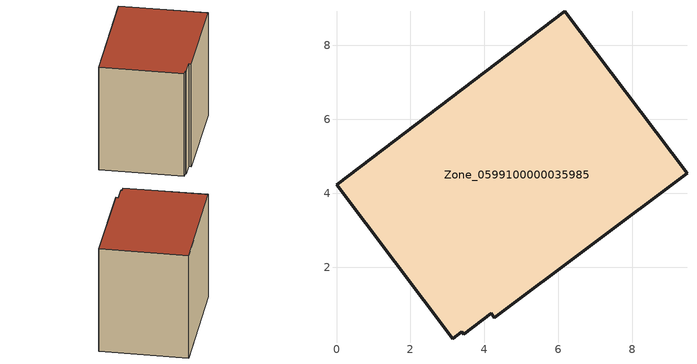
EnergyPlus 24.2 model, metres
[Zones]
Zone_0599100000035985
 floor ground (C_G): 4.19,0.76 3.44,0.18 3.39,0.25 3.14,0.07 0,4.23 6.18,8.92 9.48,4.55 4.27,0.64 z0
 wall outside (C_F): 4.27,0.64 9.48,4.55 6.18,8.92 0,4.23 3.14,0.07 3.39,0.25 3.44,0.18 4.19,0.76 4.27,0.64 z0:7.01
 roof outside (C_R): 3.44,0.18 4.19,0.76 4.27,0.64 9.48,4.55 6.18,8.92 0,4.23 3.14,0.07 3.39,0.25 z7.01
[BUILDING]
Pand.0599100000035985: North Axis=0; Terrain=City; Loads Convergence Tolerance Value=0.04; Temperature Convergence Tolerance Value=0.4; Solar Distribution=FullExterior; Maximum Number of Warmup Days=25; Minimum Number of Warmup Days=1
[Site:Location]
Rotterdam.The.Hague.AP_ZH_NLD Design_Conditions: Latitude=51.96; Longitude=4.45; Time Zone=1; Elevation=-4.5
[SITE:GROUNDTEMPERATURE:BUILDINGSURFACE]
18, 18, 18, 18, 18, 18, 18, 18, 18, 18, 18, 18
[MATERIAL] Thermal Absorptance=0.9; Solar Absorptance=0.7; Visible Absorptance=0.7
Name | Roughness | Thickness | Conductivity | Density | Specific Heat
G.TC.1946 | MediumSmooth | 0.15 | 1 | 540 | 1210
F.TC.1946 | Rough | 0.3 | 0.857143 | 1920 | 840
R.TC.1946 | MediumRough | 0.2 | 0.909091 | 1500 | 1000
[CONSTRUCTION]
C_G: G.TC.1946
C_F: F.TC.1946
C_R: R.TC.1946
[ZONE]
Zone_0599100000035985: Type=1; Multiplier=1; Ceiling Height=Autocalculate; Volume=Autocalculate; Floor Area=autocalculate; Part of Total Floor Area=Yes
[ZONEINFILTRATION:DESIGNFLOWRATE]
Infil_Zone_0599100000035985: Zone or ZoneList or Space or SpaceList=Zone_0599100000035985; Schedule=AlwaysOn; Design Flow Rate Calculation Method=Flow/Area; Flow Rate per Floor Area=0.003; Constant Term Coefficient=1; Temperature Term Coefficient=0; Velocity Term Coefficient=0; Velocity Squared Term Coefficient=0
[HVACTEMPLATE:ZONE:IDEALLOADSAIRSYSTEM]
Zone_0599100000035985: Maximum Heating Supply Air Temperature=50; Minimum Cooling Supply Air Temperature=13; Maximum Heating Supply Air Humidity Ratio=0.0156; Minimum Cooling Supply Air Humidity Ratio=0.0077; Heating Limit=NoLimit; Cooling Limit=NoLimit; Dehumidification Control Type=ConstantSensibleHeatRatio; Cooling Sensible Heat Ratio=0.7; Dehumidification Setpoint=60; Humidification Control Type=None; Humidification Setpoint=30; Outdoor Air Method=None; Outdoor Air Flow Rate per Person=0.00944; Outdoor Air Flow Rate per Zone Floor Area=0; Outdoor Air Flow Rate per Zone=0; Demand Controlled Ventilation Type=None; Outdoor Air Economizer Type=NoEconomizer; Heat Recovery Type=None; Sensible Heat Recovery Effectiveness=0.7; Latent Heat Recovery Effectiveness=0.65
[ZONECONTROL:THERMOSTAT]
ThermostatControl_Zone_0599100000035985: Zone or ZoneList=Zone_0599100000035985; Control Type Schedule=DualSetpointControlType; Control 1=Thermostat_Zone_0599100000035985; Temperature Difference Between Cutout And Setpoint=0
[THERMOSTATSETPOINT:DUALSETPOINT]
Thermostat_Zone_0599100000035985: Heating Setpoint Temperature Schedule=HeatingSetpoint_Zone_0599100000035985; Cooling Setpoint Temperature Schedule=CoolingSetpoint_Zone_0599100000035985
[SCHEDULE:COMPACT]
HeatingSetpoint_Zone_0599100000035985: Through: 12/31, For: AllDays, Until: 24:00, 21
CoolingSetpoint_Zone_0599100000035985: Through: 12/31, For: AllDays, Until: 24:00, 24
DualSetpointControlType: Through: 12/31, For: AllDays, Until: 24:00, 4
AlwaysOn: Through: 12/31, For: AllDays, Until: 24:00, 1
